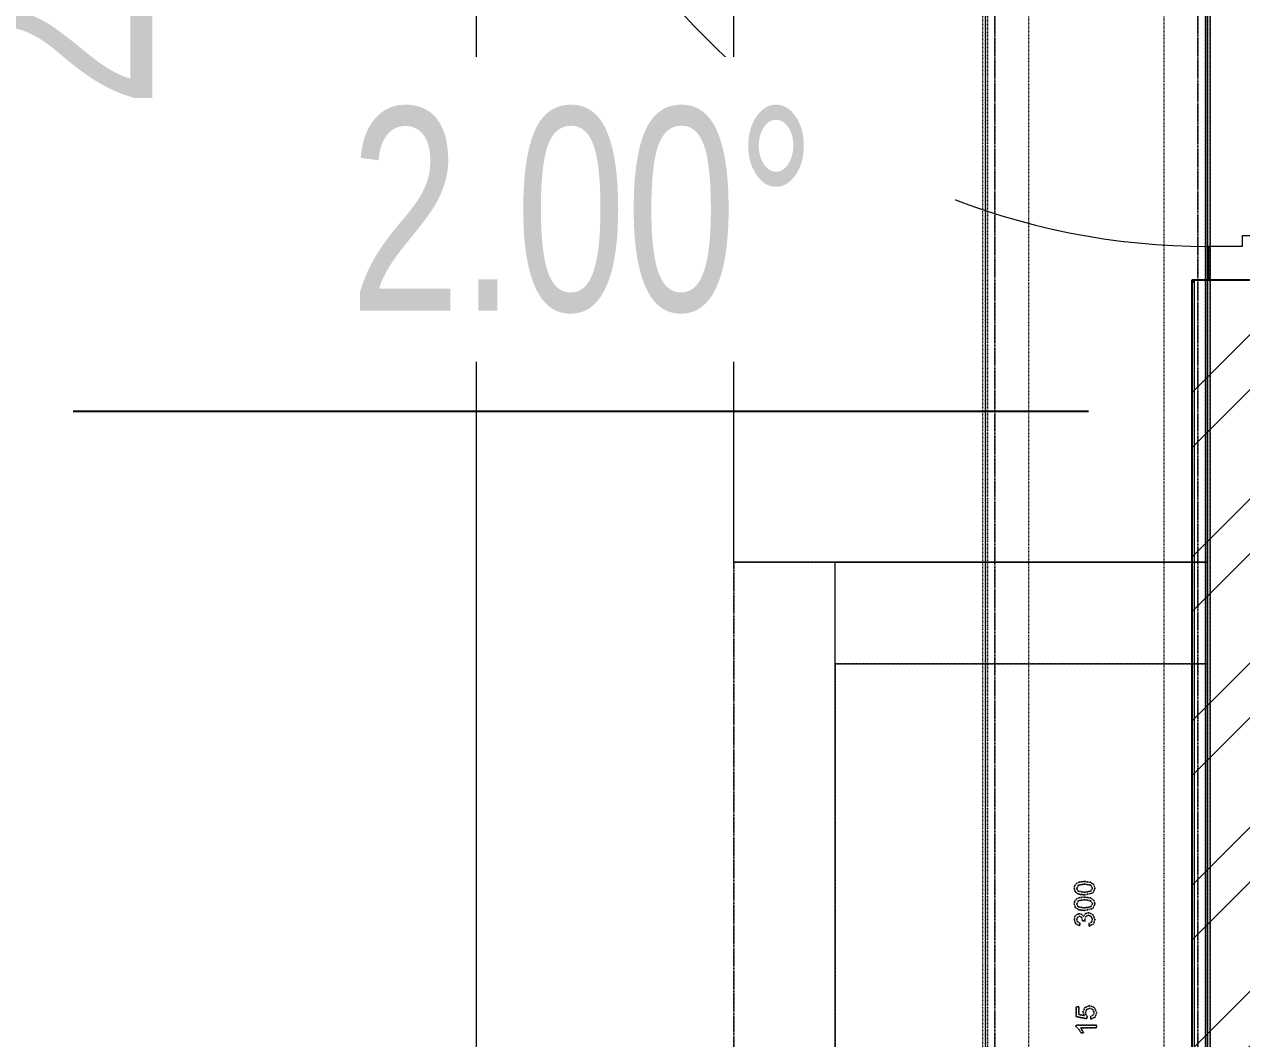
# Model space of a CAD drawing. Header units: millimetres. Extents: x 2179 to 48742, y 3478 to 161002.
# Drawn here: x 17199 to 18998, y 126305 to 127804 of the extents above; entities that cross this region are included whole.
import ezdxf

# ---------------------------------------------------------------- set-up
doc = ezdxf.new("R2010")
doc.units = ezdxf.units.MM
doc.linetypes.add('3_Čárkovaná 1_0mm', pattern=[2, 1, -1])
for name, color, linetype, lineweight in [('A-ANNO-DIMS', 7, 'Continuous', 9), ('A-ANNO-DIMS-150', 7, 'Continuous', 9), ('A-DETL-MBND', 7, '3_Čárkovaná 1_0mm', 9), ('A-DOOR', 7, 'Continuous', 9), ('A-DOOR-1', 7, 'Continuous', 18), ('A-DOOR-FRAM', 7, 'Continuous', 18), ('A-FLOR', 7, 'Continuous', 9), ('A-WALL', 7, 'Continuous', 9), ('A-WALL-1', 7, 'Continuous', 25), ('G-ANNO-DIMS-1', 7, 'Continuous', 25)]:
    doc.layers.add(name, color=color, linetype=linetype, lineweight=lineweight)
doc.layers.add('A-WALL-PATT-1', color=9, linetype='Continuous', lineweight=9, true_color=0x808080)
doc.styles.add('Arial_1', font='arial.ttf', dxfattribs={"width": 0.7, "height": 300})
doc.dimstyles.new('Vnitřní_-_průhledné', dxfattribs={"dimscale": 304.8, "dimtxt": 306.07782, "dimasz": 0.639764, "dimexe": 0.492126, "dimexo": 0.0625, "dimgap": 0.098425, "dimtad": 1, "dimdec": 0, "dimrnd": 5, "dimzin": 0, "dimdsep": 46, "dimtxsty": 'Arial_1', "dimblk1": 'OBLIQUE', "dimblk2": 'OBLIQUE', "dimsah": 1, "dimcen": 0.09, "dimdle": 0.492126, "dimazin": 0, "dimtfac": 1, "dimtdec": 4, "dimtix": 1, "dimtmove": 0, "dimatfit": 3, "dimfxl": 0.492126, "dimfxlon": 1, "dimtvp": 1, "dimtolj": 1, "dimtzin": 0, "dimarcsym": 2})
doc.dimstyles.new('Vnitřní_-_průhledné_1', dxfattribs={"dimscale": 304.8, "dimtxt": 306.07782, "dimasz": 0.639764, "dimexe": 0.492126, "dimexo": 0.0625, "dimgap": 0.098425, "dimtad": 1, "dimdec": 0, "dimrnd": 5, "dimzin": 0, "dimdsep": 46, "dimtxsty": 'Arial_1', "dimblk1": 'OBLIQUE', "dimblk2": 'OBLIQUE', "dimsah": 1, "dimcen": 0.09, "dimdle": 0.492126, "dimazin": 0, "dimtfac": 1, "dimtdec": 4, "dimtix": 1, "dimtmove": 2, "dimatfit": 3, "dimfxl": 0.492126, "dimfxlon": 1, "dimtvp": 1, "dimtolj": 1, "dimtzin": 0, "dimarcsym": 2})

# ---------------------------------------------------------------- blocks, each defined once
blk = doc.blocks.new('EN_MEA MEARIN PLUS_EXPERT_basic - MEARIN Plus3000 - NW300-802455-1NP _ stroje')
at = {"layer": 'A-DETL-MBND'}
for p, q in [((27656.4, 168), (-150, 168)), ((27656.4, 168), (-150, 168)), ((-150, 164), (27656.4, 164)), ((27656.4, 164), (-150, 164)), ((27656.4, 164), (-149, 164)), ((27656.4, 161), (-150, 161)), ((27656.4, 161), (-150, 161)), ((27656.4, 150), (-149, 150)), ((-149, 150), (27656.4, 150)), ((-149, 100), (27656.4, 100)), ((699.8, 26.1), (694.3, 22.6)), ((694.3, 22.6), (699.8, 26.1)), ((694.3, 22.6), (694.3, 19)), ((694.3, 19), (694.3, 22.6)), ((694.3, 19), (698.2, 20.9)), ((698.2, 20.9), (694.3, 19)), ((698.2, 20.9), (701.8, 23.5)), ((701.8, 23.5), (698.2, 20.9)), ((703.1, 30.1), (699.8, 26.1)), ((699.8, 26.1), (703.1, 30.1)), ((701.8, 23.5), (701.8, 0)), ((701.8, 0), (701.8, 23.5)), ((705.6, 30.1), (703.1, 30.1)), ((703.1, 30.1), (705.6, 30.1)), ((705.6, 0), (705.6, 30.1)), ((705.6, 30.1), (705.6, 0)), ((718.3, 29.7), (715, 14.1)), ((715, 14.1), (718.3, 29.7)), ((732.9, 29.7), (718.3, 29.7)), ((718.3, 29.7), (732.9, 29.7)), ((719.7, 17.6), (721.3, 25.9)), ((721.3, 25.9), (719.7, 17.6)), ((725.2, 19.8), (719.7, 17.6)), ((719.7, 17.6), (725.2, 19.8)), ((721.3, 25.9), (732.9, 25.9)), ((732.9, 25.9), (721.3, 25.9)), ((731.7, 17.1), (725.2, 19.8)), ((725.2, 19.8), (731.7, 17.1)), ((732.9, 25.9), (732.9, 29.7)), ((732.9, 29.7), (732.9, 25.9)), ((855.4, 30.6), (852.4, 24.7)), ((852.4, 24.7), (855.4, 30.6)), ((852.4, 24.7), (856.1, 24.3)), ((856.1, 24.3), (852.4, 24.7)), ((861.4, 32.7), (855.4, 30.6)), ((855.4, 30.6), (861.4, 32.7)), ((856.1, 24.3), (858, 27.8)), ((858, 27.8), (856.1, 24.3)), ((858, 27.8), (861.6, 29)), ((861.6, 29), (858, 27.8)), ((859.7, 20.5), (859.3, 16.7)), ((859.3, 16.7), (859.7, 20.5)), ((864.6, 21.5), (859.7, 20.5)), ((859.7, 20.5), (864.6, 21.5)), ((866, 31.7), (861.4, 32.7)), ((861.4, 32.7), (866, 31.7)), ((861.6, 29), (865.1, 27.8)), ((865.1, 27.8), (861.6, 29)), ((866.5, 24.9), (864.6, 21.5)), ((864.6, 21.5), (866.5, 24.9)), ((865.1, 27.8), (866.5, 24.9)), ((866.5, 24.9), (865.1, 27.8)), ((869.1, 28.9), (866, 31.7)), ((866, 31.7), (869.1, 28.9)), ((866.1, 19.1), (869.2, 21.6)), ((869.2, 21.6), (866.1, 19.1)), ((870.2, 16.5), (866.1, 19.1)), ((866.1, 19.1), (870.2, 16.5)), ((870.2, 25.1), (869.1, 28.9)), ((869.1, 28.9), (870.2, 25.1)), ((869.2, 21.6), (870.2, 25.1)), ((870.2, 25.1), (869.2, 21.6)), ((876.1, 26.1), (875, 17.4)), ((875, 17.4), (876.1, 26.1)), ((879.4, 31.1), (876.1, 26.1)), ((876.1, 26.1), (879.4, 31.1)), ((878.7, 17.4), (880.5, 27)), ((880.5, 27), (878.7, 17.4)), ((884.8, 32.7), (879.4, 31.1)), ((879.4, 31.1), (884.8, 32.7)), ((880.5, 27), (884.8, 29)), ((884.8, 29), (880.5, 27)), ((889.2, 31.8), (884.8, 32.7)), ((884.8, 32.7), (889.2, 31.8)), ((884.8, 29), (889.3, 26.7)), ((889.3, 26.7), (884.8, 29)), ((892.3, 29), (889.2, 31.8)), ((889.2, 31.8), (892.3, 29)), ((889.3, 26.7), (891, 17.4)), ((891, 17.4), (889.3, 26.7)), ((894.1, 24.5), (892.3, 29)), ((892.3, 29), (894.1, 24.5)), ((894.7, 17.4), (894.1, 24.5)), ((894.1, 24.5), (894.7, 17.4)), ((899.1, 26.1), (898, 17.4)), ((898, 17.4), (899.1, 26.1)), ((902.4, 31.1), (899.1, 26.1)), ((899.1, 26.1), (902.4, 31.1)), ((901.8, 17.4), (903.6, 27)), ((903.6, 27), (901.8, 17.4)), ((907.9, 32.7), (902.4, 31.1)), ((902.4, 31.1), (907.9, 32.7)), ((903.6, 27), (907.9, 29)), ((907.9, 29), (903.6, 27)), ((912.3, 31.8), (907.9, 32.7)), ((907.9, 32.7), (912.3, 31.8)), ((907.9, 29), (912.3, 26.7)), ((912.3, 26.7), (907.9, 29)), ((915.4, 29), (912.3, 31.8)), ((912.3, 31.8), (915.4, 29)), ((912.3, 26.7), (914, 17.4)), ((914, 17.4), (912.3, 26.7)), ((917.1, 24.5), (915.4, 29)), ((915.4, 29), (917.1, 24.5)), ((917.8, 17.4), (917.1, 24.5)), ((917.1, 24.5), (917.8, 17.4)), ((718.3, 8.5), (714.5, 8)), ((714.5, 8), (718.3, 8.5)), ((714.5, 8), (717.5, 1.9)), ((717.5, 1.9), (714.5, 8)), ((715, 14.1), (718.7, 13.7)), ((718.7, 13.7), (715, 14.1)), ((717.5, 1.9), (724.1, -0.5)), ((724.1, -0.5), (717.5, 1.9)), ((720.2, 4.6), (718.3, 8.5)), ((718.3, 8.5), (720.2, 4.6)), ((718.7, 13.7), (720.9, 15.4)), ((720.9, 15.4), (718.7, 13.7)), ((724.1, 3.3), (720.2, 4.6)), ((720.2, 4.6), (724.1, 3.3)), ((720.9, 15.4), (724.2, 16)), ((724.2, 16), (720.9, 15.4)), ((728.8, 5.1), (724.1, 3.3)), ((724.1, 3.3), (728.8, 5.1)), ((724.1, -0.5), (731.9, 3.1)), ((731.9, 3.1), (724.1, -0.5)), ((724.2, 16), (728.9, 14.4)), ((728.9, 14.4), (724.2, 16)), ((730.5, 9.9), (728.8, 5.1)), ((728.8, 5.1), (730.5, 9.9)), ((728.9, 14.4), (730.5, 9.9)), ((730.5, 9.9), (728.9, 14.4)), ((734.3, 10.1), (731.7, 17.1)), ((731.7, 17.1), (734.3, 10.1)), ((731.9, 3.1), (734.3, 10.1)), ((734.3, 10.1), (731.9, 3.1)), ((855.7, 11.1), (851.9, 10.6)), ((851.9, 10.6), (855.7, 11.1)), ((851.9, 10.6), (854.9, 4.5)), ((854.9, 4.5), (851.9, 10.6)), ((854.9, 4.5), (861.5, 2.1)), ((861.5, 2.1), (854.9, 4.5)), ((857.7, 7.1), (855.7, 11.1)), ((855.7, 11.1), (857.7, 7.1)), ((861.6, 5.9), (857.7, 7.1)), ((857.7, 7.1), (861.6, 5.9)), ((859.3, 16.7), (861.9, 17.1)), ((861.9, 17.1), (859.3, 16.7)), ((861.5, 2.1), (868.8, 4.9)), ((868.8, 4.9), (861.5, 2.1)), ((866.2, 7.6), (861.6, 5.9)), ((861.6, 5.9), (866.2, 7.6)), ((861.9, 17.1), (866.2, 15.6)), ((866.2, 15.6), (861.9, 17.1)), ((866.2, 15.6), (867.9, 11.7)), ((867.9, 11.7), (866.2, 15.6)), ((867.9, 11.7), (866.2, 7.6)), ((866.2, 7.6), (867.9, 11.7)), ((868.8, 4.9), (871.7, 11.6)), ((871.7, 11.6), (868.8, 4.9)), ((871.7, 11.6), (870.2, 16.5)), ((870.2, 16.5), (871.7, 11.6)), ((875, 17.4), (878, 5)), ((878, 5), (875, 17.4)), ((878, 5), (884.8, 2.1)), ((884.8, 2.1), (878, 5)), ((880.5, 8.1), (878.7, 17.4)), ((878.7, 17.4), (880.5, 8.1)), ((884.8, 5.9), (880.5, 8.1)), ((880.5, 8.1), (884.8, 5.9)), ((889.2, 8.1), (884.8, 5.9)), ((884.8, 5.9), (889.2, 8.1)), ((884.8, 2.1), (890.4, 3.8)), ((890.4, 3.8), (884.8, 2.1)), ((891, 17.4), (889.2, 8.1)), ((889.2, 8.1), (891, 17.4)), ((890.4, 3.8), (893.6, 8.8)), ((893.6, 8.8), (890.4, 3.8)), ((893.6, 8.8), (894.7, 17.4)), ((894.7, 17.4), (893.6, 8.8)), ((898, 17.4), (901, 5)), ((901, 5), (898, 17.4)), ((901, 5), (907.9, 2.1)), ((907.9, 2.1), (901, 5)), ((903.6, 8.1), (901.8, 17.4)), ((901.8, 17.4), (903.6, 8.1)), ((907.9, 5.9), (903.6, 8.1)), ((903.6, 8.1), (907.9, 5.9)), ((912.3, 8.1), (907.9, 5.9)), ((907.9, 5.9), (912.3, 8.1)), ((907.9, 2.1), (913.4, 3.8)), ((913.4, 3.8), (907.9, 2.1)), ((914, 17.4), (912.3, 8.1)), ((912.3, 8.1), (914, 17.4)), ((913.4, 3.8), (916.7, 8.8)), ((916.7, 8.8), (913.4, 3.8)), ((916.7, 8.8), (917.8, 17.4)), ((917.8, 17.4), (916.7, 8.8)), ((701.8, 0), (705.6, 0)), ((705.6, 0), (701.8, 0)), ((-149, -100), (27656.4, -100)), ((-150, -161), (27656.4, -161)), ((27656.4, -161), (-150, -161)), ((-149, -150), (27656.4, -150)), ((27656.4, -150), (-149, -150)), ((27656.4, -164), (-150, -164)), ((27656.4, -164), (-150, -164)), ((-150, -168), (27656.4, -168)), ((27656.4, -168), (-150, -168)), ((-149, -164), (27656.4, -164))]:
    blk.add_line(p, q, dxfattribs=at)
blk = doc.blocks.new('Vnější jednoduché dvoukřídlé dveře - 1050 x 2100mm-849430-1NP _ stroje')
at = {"layer": 'A-DOOR'}
blk.add_arc((525, 81.35), 1050, 90, 180, dxfattribs=at)
at = {"layer": 'A-DOOR-1'}
for p, q in [((525, 1131.35), (480, 1131.35)), ((480, 1131.35), (480, 81.35)), ((525, 81.35), (525, 1131.35)), ((480, 81.35), (525, 81.35))]:
    blk.add_line(p, q, dxfattribs=at)
at = {"layer": 'A-DOOR-FRAM'}
for p, q in [((-525, 81.35), (-575, 81.35)), ((-575, 81.35), (-575, -68.65)), ((-525, 31.5875), (-525, 81.35)), ((525, 81.35), (525, 31.5875)), ((575, 81.35), (525, 81.35)), ((575, -68.65), (575, 81.35)), ((-509.125, 31.5875), (-525, 31.5875)), ((-509.125, -19.4375), (-509.125, 31.5875)), ((525, 31.5875), (509.125, 31.5875)), ((509.125, 31.5875), (509.125, -19.4375)), ((-525, -68.65), (-525, -19.4375)), ((-525, -19.4375), (-509.125, -19.4375)), ((509.125, -19.4375), (525, -19.4375)), ((525, -19.4375), (525, -68.65)), ((-575, -68.65), (-525, -68.65)), ((525, -68.65), (575, -68.65))]:
    blk.add_line(p, q, dxfattribs=at)
blk = doc.blocks.new('DIMBLOCK10-1NP _ stroje')
at = {"layer": 'A-ANNO-DIMS-150', "lineweight": 18}
for p, q in [((17866.9, 131797.9), (17769.4, 131895.4)), ((17866.9, 131797.9), (17964.4, 131700.4)), ((17866.9, 125700.4), (17769.4, 125797.9)), ((17866.9, 125700.4), (17964.4, 125602.9))]:
    blk.add_line(p, q, dxfattribs=at)
at = {"layer": 'A-ANNO-DIMS-150'}
for p, q in [((17866.9, 131797.9), (17716.9, 131797.9)), ((17866.9, 131797.9), (17866.9, 125550.4)), ((17866.9, 131797.9), (18016.9, 131797.9)), ((17866.9, 125700.4), (17716.9, 125700.4)), ((17866.9, 125700.4), (18016.9, 125700.4))]:
    blk.add_line(p, q, dxfattribs=at)
at = {"layer": 'A-ANNO-DIMS-150', "color": 0, "insert": (17447.4, 128109.1), "char_height": 300, "width": 768.491, "attachment_point": 1, "rotation": 90, "line_spacing_factor": 0.941778, "style": 'Arial_1'}
blk.add_mtext('6100', dxfattribs=at)
blk = doc.blocks.new('_Oblique')
at = {"color": 0, "linetype": 'ByBlock', "lineweight": -2}
blk.add_line((-0.5, -0.5), (0.5, 0.5), dxfattribs=at)
blk = doc.blocks.new('DIMBLOCK12-1NP _ stroje')
at = {"layer": 'A-ANNO-DIMS-150', "lineweight": 18}
for p, q in [((16976.9, 128575.4), (16879.4, 128672.9)), ((16976.9, 128575.4), (17074.4, 128477.9)), ((16976.9, 127425.4), (16879.4, 127522.9)), ((16976.9, 127425.4), (17074.4, 127327.9))]:
    blk.add_line(p, q, dxfattribs=at)
at = {"layer": 'A-ANNO-DIMS-150'}
for p, q in [((16976.9, 128575.4), (16826.9, 128575.4)), ((16976.9, 127275.4), (16976.9, 128575.4)), ((16976.9, 128575.4), (17126.9, 128575.4)), ((16976.9, 127425.4), (16826.9, 127425.4)), ((16976.9, 127425.4), (17126.9, 127425.4))]:
    blk.add_line(p, q, dxfattribs=at)
at = {"layer": 'A-ANNO-DIMS-150', "color": 0, "char_height": 300, "width": 768.491, "attachment_point": 1, "rotation": 90, "line_spacing_factor": 0.941778, "style": 'Arial_1'}
for s, insert in [('1150', (16557.4, 127680.2)), ('2200', (17088.3, 127680.2))]:
    blk.add_mtext(s, dxfattribs=dict(at, insert=insert))

msp = doc.modelspace()

# ---------------------------------------------------------------- hatches: boundary and pattern name
at = {"layer": 'A-WALL-PATT-1'}
h = msp.add_hatch(dxfattribs=at)
h.set_pattern_fill('FP_4', color=256, angle=76.0104, style=0, pattern_type=2)
h.set_pattern_definition([(45.00036, (-161918.41, 0), (-121.23422, 121.2327), []), (45.00036, (-161837.59, 0.0005), (-121.23422, 121.2327), [])])
h.paths.add_polyline_path([(18923.8, 125414.4), (19123.8, 125414.4), (19123.8, 127425.4), (18923.8, 127425.4)])
h.paths.add_polyline_path([(18923.8, 131575.4), (19123.8, 131575.4), (19123.8, 131797.9), (18923.8, 131797.9)])

# ---------------------------------------------------------------- linework, layer by layer
at = {"layer": 'A-DETL-MBND'}
for p, q in [((18247.3, 124764.4), (18247.3, 127009)), ((18247.3, 127009), (18247.3, 124764.4)), ((18947.3, 127009), (18247.3, 127009)), ((18247.3, 127009), (18947.3, 127009)), ((18947.3, 127009), (18947.3, 126859)), ((18947.3, 126859), (18947.3, 127009)), ((18397.3, 124914.4), (18397.3, 126859)), ((18397.3, 126859), (18397.3, 124914.4)), ((18947.3, 126859), (18397.3, 126859)), ((18397.3, 126859), (18947.3, 126859))]:
    msp.add_line(p, q, dxfattribs=at)
at = {"layer": 'A-FLOR'}
for p, q in [((18247.3, 127009), (18247.3, 129009)), ((18947.3, 129009), (18947.3, 127009)), ((18947.3, 127009), (18247.3, 127009)), ((18397.3, 127009), (18947.3, 127009)), ((18397.3, 124914.4), (18397.3, 127009)), ((18947.3, 127009), (18947.3, 125464.4))]:
    msp.add_line(p, q, dxfattribs=at)
at = {"layer": 'A-WALL'}
for p, q in [((18947.3, 125464.4), (18947.3, 153361.8)), ((18927.3, 127425.4), (18927.3, 125414.4))]:
    msp.add_line(p, q, dxfattribs=at)
at = {"layer": 'A-WALL-1'}
for p, q in [((19123.8, 127425.4), (18923.8, 127425.4)), ((18923.8, 127425.4), (18923.8, 125414.4))]:
    msp.add_line(p, q, dxfattribs=at)
at = {"layer": 'G-ANNO-DIMS-1'}
msp.add_line((18771.5, 127231.8), (17271.5, 127231.8), dxfattribs=at)
msp.add_line((18771.5, 127231.8), (17271.5, 127231.8), dxfattribs=at)

# ---------------------------------------------------------------- block references
at = {"layer": 'A-DETL-MBND', "rotation": 90.00000000000001}
msp.add_blockref('EN_MEA MEARIN PLUS_EXPERT_basic - MEARIN Plus3000 - NW300-802455-1NP _ stroje', (18783, 125619.4), dxfattribs=at)
at = {"layer": 'A-DOOR-FRAM', "rotation": 90.00000000000392}
msp.add_blockref('Vnější jednoduché dvoukřídlé dveře - 1050 x 2100mm-849430-1NP _ stroje', (19030.1, 128000.4), dxfattribs=at)

# ---------------------------------------------------------------- dimensions: what is measured, and where the dimension line sits
at = {"layer": 'A-ANNO-DIMS'}
dim = msp.add_linear_dim(base=(17866.8890742, 125700.3916405), p1=(18016.8890742, 131797.8916405), p2=(18016.8890742, 125700.3916405), angle=90, dimstyle='Vnitřní_-_průhledné_1', override={"dimpost": '<>', "dimfxl": 6097.5}, dxfattribs=at)
dim.commit()
dim.dimension.update_dxf_attribs({"geometry": 'DIMBLOCK10-1NP _ stroje', "text_midpoint": (17647.4201729, 128493.392473), "dimtype": 160, "text_rotation": 90})
dim = msp.add_linear_dim(base=(16976.9, 128575.4), p1=(17126.9, 127425.4), p2=(17126.9, 128575.4), angle=90, text='<>\\X2200', dimstyle='Vnitřní_-_průhledné', override={"dimpost": '<>', "dimfxl": 1150}, dxfattribs=at)
dim.commit()
dim.dimension.update_dxf_attribs({"geometry": 'DIMBLOCK12-1NP _ stroje', "text_midpoint": (16976.9, 128000.4)})

# ---------------------------------------------------------------- next in the draw order: texts
at = {"layer": 'G-ANNO-DIMS-1', "insert": (17680.2, 127680.4), "char_height": 300, "width": 819.03, "attachment_point": 1, "line_spacing_factor": 0.941778, "style": 'Arial_1', "bg_fill": 3, "box_fill_scale": 1.25, "bg_fill_color": 256, "bg_fill_true_color": 13158600, "bg_fill_transparency": 0}
msp.add_mtext('2.00°', dxfattribs=at)

# ---------------------------------------------------------------- next in the draw order: texts
msp.add_mtext('2.00°', dxfattribs=at)

doc.saveas('drawing.dxf')
